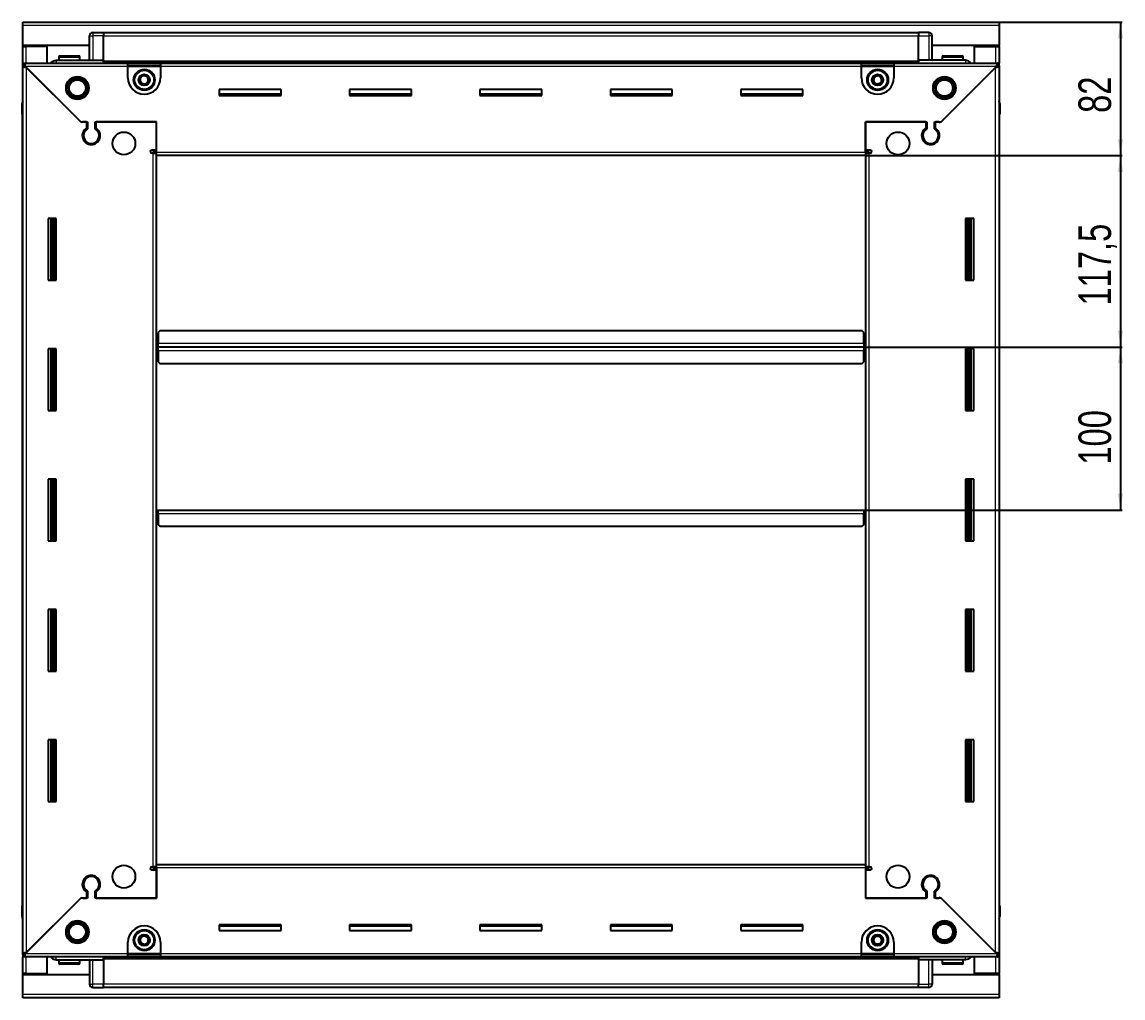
# Model space of a CAD drawing. Header units: millimetres. Extents: x 899 to 3470, y 24 to 1916.
# Drawn here: x 2795 to 3470, y 1194 to 1793 of the extents above; entities that cross this region are included whole.
import ezdxf

# ---------------------------------------------------------------- set-up
doc = ezdxf.new("R2010")
doc.units = ezdxf.units.MM
doc.layers.add('FORMAT', color=7, linetype='Continuous')
doc.styles.add('SLDTEXTSTYLE0', font='TXT', dxfattribs={"width": 0.75})
doc.dimstyles.new('SLDDIMSTYLE0', dxfattribs={"dimtxt": 20, "dimasz": 10, "dimexe": 0, "dimexo": 0.0625, "dimgap": 5, "dimtad": 2, "dimdec": 1, "dimrnd": 1e-09, "dimzin": 12, "dimdsep": 46, "dimtxsty": 'SLDTEXTSTYLE0', "dimsah": 1, "dimcen": 0.09, "dimadec": 0, "dimazin": 3, "dimtfac": 1, "dimtofl": 0, "dimtmove": 0, "dimatfit": 3, "dimfxl": 0, "dimfrac": 2, "dimtolj": 1, "dimtzin": 12, "dimarcsym": 0})

# ---------------------------------------------------------------- blocks, each defined once
blk = doc.blocks.new('_D_5')
at = {"layer": 'FORMAT'}
for p, q in [((3394.24, 1793.43), (3469.73, 1793.43)), ((3468.73, 1793.43), (3468.73, 1711.43)), ((3312.24, 1711.43), (3469.73, 1711.43))]:
    blk.add_line(p, q, dxfattribs=at)
for points in [[(3468.73, 1793.43), (3467.19, 1783.43), (3470.27, 1783.43)], [(3468.73, 1711.43), (3470.27, 1721.43), (3467.19, 1721.43)]]:
    blk.add_solid(points, dxfattribs=at)
at = {"layer": 'FORMAT', "insert": (3442.95, 1737.66), "char_height": 20, "attachment_point": 1, "rotation": 90, "style": 'SLDTEXTSTYLE0'}
blk.add_mtext('82', dxfattribs=at)
blk = doc.blocks.new('_D_6')
at = {"layer": 'FORMAT'}
for p, q in [((3312.24, 1711.43), (3469.73, 1711.43)), ((3468.73, 1711.43), (3468.73, 1593.93)), ((3311.24, 1593.93), (3469.73, 1593.93))]:
    blk.add_line(p, q, dxfattribs=at)
for points in [[(3468.73, 1711.43), (3467.19, 1701.43), (3470.27, 1701.43)], [(3468.73, 1593.93), (3470.27, 1603.93), (3467.19, 1603.93)]]:
    blk.add_solid(points, dxfattribs=at)
at = {"layer": 'FORMAT', "insert": (3442.95, 1619.43), "char_height": 20, "attachment_point": 1, "rotation": 90, "style": 'SLDTEXTSTYLE0'}
blk.add_mtext('117,5', dxfattribs=at)
blk = doc.blocks.new('_D_7')
at = {"layer": 'FORMAT'}
for p, q in [((3311.24, 1593.93), (3469.73, 1593.93)), ((3468.73, 1593.93), (3468.73, 1493.93)), ((3311.24, 1493.93), (3469.73, 1493.93))]:
    blk.add_line(p, q, dxfattribs=at)
for points in [[(3468.73, 1593.93), (3467.19, 1583.93), (3470.27, 1583.93)], [(3468.73, 1493.93), (3470.27, 1503.93), (3467.19, 1503.93)]]:
    blk.add_solid(points, dxfattribs=at)
at = {"layer": 'FORMAT', "insert": (3442.95, 1521.77), "char_height": 20, "attachment_point": 1, "rotation": 90, "style": 'SLDTEXTSTYLE0'}
blk.add_mtext('100', dxfattribs=at)

msp = doc.modelspace()

# ---------------------------------------------------------------- linework, layer by layer
at = {"color": 7, "linetype": 'Continuous', "lineweight": 25}
for p, q in [((2795.23, 1793.43), (3394.23, 1793.43)), ((2795.23, 1791.33), (2795.23, 1793.43)), ((2795.23, 1778.93), (2795.23, 1791.33)), ((3394.23, 1793.43), (3394.23, 1791.33)), ((3394.23, 1791.33), (3394.23, 1778.93)), ((2836.23, 1769.93), (2836.23, 1784.93)), ((2836.91, 1786.43), (2836.91, 1786.43)), ((2838.23, 1786.93), (2844.73, 1786.93)), ((2838.23, 1786.93), (2844.73, 1786.93)), ((2844.73, 1786.93), (2844.73, 1786.93)), ((2844.73, 1786.93), (2844.73, 1786.93)), ((2844.73, 1786.93), (2844.73, 1784.93)), ((3344.73, 1786.78), (2844.73, 1786.78)), ((2844.73, 1769.93), (2844.73, 1784.93)), ((3344.73, 1786.93), (3344.73, 1786.93)), ((3351.23, 1786.93), (3344.73, 1786.93)), ((3351.23, 1786.93), (3344.73, 1786.93)), ((3344.73, 1786.93), (3344.73, 1784.93)), ((3344.73, 1769.93), (3344.73, 1784.93)), ((3353.23, 1784.93), (3353.23, 1784.93)), ((3353.23, 1769.93), (3353.23, 1784.93)), ((2836.23, 1778.93), (2795.23, 1778.93)), ((2795.23, 1778.43), (2795.23, 1778.93)), ((2795.23, 1778.43), (2797.33, 1778.43)), ((2795.23, 1768.18), (2795.23, 1778.43)), ((2796.73, 1778.43), (2796.73, 1778.93)), ((2810.23, 1778.43), (2797.33, 1778.43)), ((2810.23, 1768.18), (2810.23, 1778.43)), ((3394.23, 1778.93), (3353.23, 1778.93)), ((3379.23, 1778.43), (3392.13, 1778.43)), ((3379.23, 1768.18), (3379.23, 1778.43)), ((3392.13, 1778.43), (3394.23, 1778.43)), ((3392.73, 1778.43), (3392.73, 1778.93)), ((3394.23, 1778.43), (3394.23, 1778.93)), ((3394.23, 1778.43), (3394.23, 1768.18)), ((2815.73, 1769.93), (2844.73, 1769.93)), ((2817.23, 1771.83), (2817.23, 1769.93)), ((2818.03, 1772.63), (2829.43, 1772.63)), ((2830.23, 1769.93), (2830.23, 1771.83)), ((2844.73, 1769.93), (2844.73, 1769.43)), ((3344.73, 1769.93), (3344.73, 1769.43)), ((3373.73, 1769.93), (3344.73, 1769.93)), ((3359.23, 1771.83), (3359.23, 1769.93)), ((3360.03, 1772.63), (3371.43, 1772.63)), ((3372.23, 1769.93), (3372.23, 1771.83)), ((2795.23, 1766.68), (2795.23, 1768.18)), ((2795.23, 1768.18), (2796.23, 1768.18)), ((2795.23, 1766.18), (2795.23, 1766.68)), ((2795.23, 1766.68), (2796.23, 1766.68)), ((2795.23, 1221.68), (2795.23, 1766.18)), ((2796.73, 1766.18), (2795.23, 1766.18)), ((2796.23, 1768.18), (2859.73, 1768.18)), ((2796.23, 1766.68), (2796.23, 1768.18)), ((2796.83, 1766.08), (2830.73, 1732.18)), ((2831.43, 1731.48), (2797.33, 1765.58)), ((2844.66, 1768.18), (2844.73, 1769.9)), ((2844.73, 1768.78), (3344.73, 1768.78)), ((2859.73, 1766.08), (2859.73, 1768.18)), ((2859.73, 1768.18), (2879.73, 1768.18)), ((2859.73, 1766.68), (2879.73, 1766.68)), ((2859.73, 1759.18), (2859.73, 1766.08)), ((2879.73, 1768.18), (2879.73, 1766.08)), ((2879.73, 1768.18), (3309.73, 1768.18)), ((2879.73, 1766.08), (2879.73, 1759.18)), ((3309.73, 1766.08), (3309.73, 1768.18)), ((3309.73, 1768.18), (3329.73, 1768.18)), ((3309.73, 1766.68), (3329.73, 1766.68)), ((3309.73, 1759.18), (3309.73, 1766.08)), ((3329.73, 1768.18), (3393.23, 1768.18)), ((3329.73, 1768.18), (3329.73, 1766.08)), ((3329.73, 1766.08), (3329.73, 1759.18)), ((3344.73, 1769.9), (3344.81, 1768.18)), ((3392.13, 1765.58), (3358.03, 1731.48)), ((3358.73, 1732.18), (3392.63, 1766.08)), ((3392.73, 1766.18), (3394.23, 1766.18)), ((3393.23, 1766.68), (3393.23, 1768.18)), ((3393.23, 1768.18), (3394.23, 1768.18)), ((3393.23, 1766.68), (3394.23, 1766.68)), ((3394.23, 1766.68), (3394.23, 1768.18)), ((3394.23, 1766.68), (3394.23, 1766.18)), ((3394.23, 1766.18), (3394.23, 1221.68)), ((2953.73, 1751.93), (2915.73, 1751.93)), ((2915.73, 1751.93), (2915.73, 1748.43)), ((2953.73, 1748.43), (2953.73, 1751.93)), ((3033.73, 1751.93), (2995.73, 1751.93)), ((2995.73, 1751.93), (2995.73, 1748.43)), ((3033.73, 1748.43), (3033.73, 1751.93)), ((3113.73, 1751.93), (3075.73, 1751.93)), ((3075.73, 1751.93), (3075.73, 1748.43)), ((3113.73, 1748.43), (3113.73, 1751.93)), ((3193.73, 1751.93), (3155.73, 1751.93)), ((3155.73, 1751.93), (3155.73, 1748.43)), ((3193.73, 1748.43), (3193.73, 1751.93)), ((3273.73, 1751.93), (3235.73, 1751.93)), ((3235.73, 1751.93), (3235.73, 1748.43)), ((3273.73, 1748.43), (3273.73, 1751.93)), ((2794.73, 1743.43), (2794.73, 1736.93)), ((2794.73, 1736.93), (2794.73, 1743.43)), ((2953.73, 1749.18), (2915.73, 1749.18)), ((2915.73, 1748.43), (2953.73, 1748.43)), ((3033.73, 1749.18), (2995.73, 1749.18)), ((2995.73, 1748.43), (3033.73, 1748.43)), ((3113.73, 1749.18), (3075.73, 1749.18)), ((3075.73, 1748.43), (3113.73, 1748.43)), ((3193.73, 1749.18), (3155.73, 1749.18)), ((3155.73, 1748.43), (3193.73, 1748.43)), ((3273.73, 1749.18), (3235.73, 1749.18)), ((3235.73, 1748.43), (3273.73, 1748.43)), ((3394.23, 1744.76), (3394.23, 1744.76)), ((3394.73, 1743.43), (3394.73, 1736.93)), ((3394.73, 1736.93), (3394.73, 1743.43)), ((2794.73, 1736.93), (2794.73, 1736.93)), ((2795.23, 1736.93), (2794.73, 1736.93)), ((2794.88, 1736.93), (2794.88, 1250.93)), ((3394.23, 1736.93), (3394.73, 1736.93)), ((3394.58, 1250.93), (3394.58, 1736.93)), ((3394.73, 1736.93), (3394.73, 1736.93)), ((3394.73, 1736.93), (3394.73, 1736.93)), ((2830.73, 1732.18), (2834.93, 1732.18)), ((2832.13, 1732.18), (2831.43, 1731.48)), ((2834.23, 1732.18), (2832.13, 1732.18)), ((2834.23, 1732.18), (2834.23, 1728.29)), ((2834.93, 1732.18), (2834.93, 1727.9)), ((2839.53, 1732.18), (2877.23, 1732.18)), ((2839.53, 1727.9), (2839.53, 1732.18)), ((2840.23, 1728.29), (2840.23, 1732.18)), ((2877.23, 1732.18), (2840.23, 1732.18)), ((2877.23, 1713.53), (2877.23, 1732.18)), ((2877.23, 1714.93), (2877.23, 1732.18)), ((3312.23, 1732.18), (3349.93, 1732.18)), ((3312.23, 1713.53), (3312.23, 1732.18)), ((3312.23, 1732.18), (3312.23, 1714.93)), ((3349.23, 1732.18), (3312.23, 1732.18)), ((3349.23, 1732.18), (3349.23, 1728.29)), ((3349.93, 1732.18), (3349.93, 1727.9)), ((3354.53, 1732.18), (3358.73, 1732.18)), ((3354.53, 1727.9), (3354.53, 1732.18)), ((3357.33, 1732.18), (3355.23, 1732.18)), ((3355.23, 1728.29), (3355.23, 1732.18)), ((3358.03, 1731.48), (3357.33, 1732.18)), ((2835.23, 1719.32), (2835.23, 1718.56)), ((3354.23, 1719.32), (3354.23, 1718.56)), ((2874.38, 1714.93), (2877.23, 1714.93)), ((2875.13, 1712.93), (2874.38, 1712.93)), ((2875.13, 1712.93), (2877.23, 1712.93)), ((2877.23, 1713.93), (2875.23, 1713.93)), ((2875.23, 1713.93), (2875.23, 1712.93)), ((2877.23, 1711.43), (2877.23, 1713.53)), ((3312.23, 1711.43), (2877.23, 1711.43)), ((2877.23, 1276.43), (2877.23, 1711.43)), ((3312.23, 1714.93), (3315.08, 1714.93)), ((3314.23, 1713.93), (3312.23, 1713.93)), ((3312.23, 1713.53), (3312.23, 1711.43)), ((3312.23, 1712.93), (3314.33, 1712.93)), ((3312.23, 1711.43), (3312.23, 1276.43)), ((3314.23, 1712.93), (3314.23, 1713.93)), ((3315.08, 1712.93), (3314.33, 1712.93)), ((2815.73, 1672.93), (2810.73, 1672.93)), ((2810.73, 1672.93), (2810.73, 1634.93)), ((2812.88, 1634.93), (2812.88, 1672.93)), ((2814.67, 1634.93), (2814.67, 1672.93)), ((2814.71, 1634.93), (2814.71, 1672.93)), ((2815.73, 1634.93), (2815.73, 1672.93)), ((3373.73, 1672.93), (3373.73, 1634.93)), ((3378.73, 1672.93), (3373.73, 1672.93)), ((3374.75, 1672.93), (3374.75, 1634.93)), ((3374.79, 1672.93), (3374.79, 1634.93)), ((3376.58, 1672.93), (3376.58, 1634.93)), ((3378.73, 1634.93), (3378.73, 1672.93)), ((2810.73, 1634.93), (2815.73, 1634.93)), ((3373.73, 1634.93), (3378.73, 1634.93)), ((2879.23, 1603.93), (2878.23, 1602.93)), ((2878.23, 1602.93), (2878.23, 1596.03)), ((3310.23, 1603.93), (2879.23, 1603.93)), ((3311.23, 1602.93), (3310.23, 1603.93)), ((3311.23, 1596.03), (3311.23, 1602.93)), ((2878.23, 1596.78), (2877.98, 1596.78)), ((2877.98, 1596.78), (2877.98, 1593.93)), ((2878.23, 1593.93), (2878.23, 1596.03)), ((3311.48, 1596.78), (3311.23, 1596.78)), ((3311.23, 1596.03), (3311.23, 1593.93)), ((3311.48, 1593.93), (3311.48, 1596.78)), ((2815.73, 1592.93), (2810.73, 1592.93)), ((2810.73, 1592.93), (2810.73, 1554.93)), ((2812.88, 1554.93), (2812.88, 1592.93)), ((2814.67, 1554.93), (2814.67, 1592.93)), ((2814.71, 1554.93), (2814.71, 1592.93)), ((2815.73, 1554.93), (2815.73, 1592.93)), ((2877.98, 1593.93), (2877.23, 1593.93)), ((2877.98, 1593.93), (2877.98, 1591.08)), ((2877.98, 1591.08), (2878.23, 1591.08)), ((3311.23, 1593.93), (2878.23, 1593.93)), ((2878.23, 1591.83), (2878.23, 1593.93)), ((2878.23, 1591.83), (2878.23, 1584.93)), ((3311.23, 1593.93), (3311.23, 1591.83)), ((3311.23, 1584.93), (3311.23, 1591.83)), ((3311.23, 1591.08), (3311.48, 1591.08)), ((3312.23, 1593.93), (3311.48, 1593.93)), ((3311.48, 1591.08), (3311.48, 1593.93)), ((3373.73, 1592.93), (3373.73, 1554.93)), ((3378.73, 1592.93), (3373.73, 1592.93)), ((3374.75, 1592.93), (3374.75, 1554.93)), ((3374.79, 1592.93), (3374.79, 1554.93)), ((3376.58, 1592.93), (3376.58, 1554.93)), ((3378.73, 1554.93), (3378.73, 1592.93)), ((2878.23, 1584.93), (2879.23, 1583.93)), ((2879.23, 1583.93), (3310.23, 1583.93)), ((3310.23, 1583.93), (3311.23, 1584.93)), ((2810.73, 1554.93), (2815.73, 1554.93)), ((3373.73, 1554.93), (3378.73, 1554.93)), ((2815.73, 1512.93), (2810.73, 1512.93)), ((2810.73, 1512.93), (2810.73, 1474.93)), ((2812.88, 1474.93), (2812.88, 1512.93)), ((2814.67, 1474.93), (2814.67, 1512.93)), ((2814.71, 1474.93), (2814.71, 1512.93)), ((2815.73, 1474.93), (2815.73, 1512.93)), ((3373.73, 1512.93), (3373.73, 1474.93)), ((3378.73, 1512.93), (3373.73, 1512.93)), ((3374.75, 1512.93), (3374.75, 1474.93)), ((3374.79, 1512.93), (3374.79, 1474.93)), ((3376.58, 1512.93), (3376.58, 1474.93)), ((3378.73, 1474.93), (3378.73, 1512.93)), ((2877.23, 1493.93), (2877.98, 1493.93)), ((2877.98, 1493.93), (2877.98, 1491.08)), ((2878.23, 1491.83), (2878.23, 1493.93)), ((2878.23, 1493.93), (3311.23, 1493.93)), ((3311.23, 1493.93), (3311.23, 1491.83)), ((3311.48, 1491.08), (3311.48, 1493.93)), ((3311.48, 1493.93), (3312.23, 1493.93)), ((2877.98, 1491.08), (2878.23, 1491.08)), ((2878.23, 1491.83), (2878.23, 1484.93)), ((3311.23, 1484.93), (3311.23, 1491.83)), ((3311.23, 1491.08), (3311.48, 1491.08)), ((2878.23, 1484.93), (2879.23, 1483.93)), ((2879.23, 1483.93), (3310.23, 1483.93)), ((3310.23, 1483.93), (3311.23, 1484.93)), ((2810.73, 1474.93), (2815.73, 1474.93)), ((3373.73, 1474.93), (3378.73, 1474.93)), ((2815.73, 1432.93), (2810.73, 1432.93)), ((2810.73, 1432.93), (2810.73, 1394.93)), ((2812.88, 1394.93), (2812.88, 1432.93)), ((2814.67, 1394.93), (2814.67, 1432.93)), ((2814.71, 1394.93), (2814.71, 1432.93)), ((2815.73, 1394.93), (2815.73, 1432.93)), ((3373.73, 1432.93), (3373.73, 1394.93)), ((3378.73, 1432.93), (3373.73, 1432.93)), ((3374.75, 1432.93), (3374.75, 1394.93)), ((3374.79, 1432.93), (3374.79, 1394.93)), ((3376.58, 1432.93), (3376.58, 1394.93)), ((3378.73, 1394.93), (3378.73, 1432.93)), ((2810.73, 1394.93), (2815.73, 1394.93)), ((3373.73, 1394.93), (3378.73, 1394.93)), ((2815.73, 1352.93), (2810.73, 1352.93)), ((2810.73, 1352.93), (2810.73, 1314.93)), ((2812.88, 1314.93), (2812.88, 1352.93)), ((2814.67, 1314.93), (2814.67, 1352.93)), ((2814.71, 1314.93), (2814.71, 1352.93)), ((2815.73, 1314.93), (2815.73, 1352.93)), ((3373.73, 1352.93), (3373.73, 1314.93)), ((3378.73, 1352.93), (3373.73, 1352.93)), ((3374.75, 1352.93), (3374.75, 1314.93)), ((3374.79, 1352.93), (3374.79, 1314.93)), ((3376.58, 1352.93), (3376.58, 1314.93)), ((3378.73, 1314.93), (3378.73, 1352.93)), ((2810.73, 1314.93), (2815.73, 1314.93)), ((3373.73, 1314.93), (3378.73, 1314.93)), ((2874.38, 1274.93), (2875.13, 1274.93)), ((2877.23, 1272.93), (2874.38, 1272.93)), ((2877.23, 1274.93), (2875.13, 1274.93)), ((2875.23, 1274.93), (2875.23, 1273.93)), ((2875.23, 1273.93), (2877.23, 1273.93)), ((2877.23, 1274.33), (2877.23, 1276.43)), ((2877.23, 1276.43), (3312.23, 1276.43)), ((2877.23, 1274.33), (2877.23, 1255.68)), ((2877.23, 1255.68), (2877.23, 1272.93)), ((3312.23, 1276.43), (3312.23, 1274.33)), ((3314.33, 1274.93), (3312.23, 1274.93)), ((3312.23, 1274.33), (3312.23, 1255.68)), ((3312.23, 1273.93), (3314.23, 1273.93)), ((3312.23, 1272.93), (3312.23, 1255.68)), ((3315.08, 1272.93), (3312.23, 1272.93)), ((3314.23, 1273.93), (3314.23, 1274.93)), ((3314.33, 1274.93), (3315.08, 1274.93)), ((2835.23, 1269.31), (2835.23, 1268.55)), ((3354.23, 1269.31), (3354.23, 1268.55)), ((2834.23, 1259.57), (2834.23, 1255.68)), ((2834.93, 1259.97), (2834.93, 1255.68)), ((2839.53, 1255.68), (2839.53, 1259.97)), ((2840.23, 1255.68), (2840.23, 1259.57)), ((3349.23, 1259.57), (3349.23, 1255.68)), ((3349.93, 1259.97), (3349.93, 1255.68)), ((3354.53, 1255.68), (3354.53, 1259.97)), ((3355.23, 1255.68), (3355.23, 1259.57)), ((2794.73, 1244.43), (2794.73, 1250.93)), ((2794.73, 1250.93), (2794.73, 1250.93)), ((2794.73, 1250.93), (2794.73, 1250.93)), ((2794.73, 1250.93), (2794.73, 1244.43)), ((2795.23, 1250.93), (2794.73, 1250.93)), ((2830.73, 1255.68), (2796.83, 1221.78)), ((2797.33, 1222.28), (2831.43, 1256.38)), ((2834.93, 1255.68), (2830.73, 1255.68)), ((2831.43, 1256.38), (2832.13, 1255.68)), ((2832.13, 1255.68), (2834.23, 1255.68)), ((2877.23, 1255.68), (2839.53, 1255.68)), ((2840.23, 1255.68), (2877.23, 1255.68)), ((3349.93, 1255.68), (3312.23, 1255.68)), ((3312.23, 1255.68), (3349.23, 1255.68)), ((3358.73, 1255.68), (3354.53, 1255.68)), ((3355.23, 1255.68), (3357.33, 1255.68)), ((3357.33, 1255.68), (3358.03, 1256.38)), ((3358.03, 1256.38), (3392.13, 1222.28)), ((3392.63, 1221.78), (3358.73, 1255.68)), ((3394.23, 1250.93), (3394.73, 1250.93)), ((3394.73, 1250.93), (3394.73, 1250.93)), ((3394.73, 1244.43), (3394.73, 1250.93)), ((3394.73, 1250.93), (3394.73, 1244.43)), ((2795.23, 1243.11), (2795.23, 1243.11)), ((2953.73, 1239.43), (2915.73, 1239.43)), ((2915.73, 1239.43), (2915.73, 1235.93)), ((2915.73, 1238.68), (2953.73, 1238.68)), ((2953.73, 1235.93), (2953.73, 1239.43)), ((3033.73, 1239.43), (2995.73, 1239.43)), ((2995.73, 1239.43), (2995.73, 1235.93)), ((2995.73, 1238.68), (3033.73, 1238.68)), ((3033.73, 1235.93), (3033.73, 1239.43)), ((3113.73, 1239.43), (3075.73, 1239.43)), ((3075.73, 1239.43), (3075.73, 1235.93)), ((3075.73, 1238.68), (3113.73, 1238.68)), ((3113.73, 1235.93), (3113.73, 1239.43)), ((3193.73, 1239.43), (3155.73, 1239.43)), ((3155.73, 1239.43), (3155.73, 1235.93)), ((3155.73, 1238.68), (3193.73, 1238.68)), ((3193.73, 1235.93), (3193.73, 1239.43)), ((3273.73, 1239.43), (3235.73, 1239.43)), ((3235.73, 1239.43), (3235.73, 1235.93)), ((3235.73, 1238.68), (3273.73, 1238.68)), ((3273.73, 1235.93), (3273.73, 1239.43)), ((2915.73, 1235.93), (2953.73, 1235.93)), ((2995.73, 1235.93), (3033.73, 1235.93)), ((3075.73, 1235.93), (3113.73, 1235.93)), ((3155.73, 1235.93), (3193.73, 1235.93)), ((3235.73, 1235.93), (3273.73, 1235.93)), ((2859.73, 1221.78), (2859.73, 1228.68)), ((2879.73, 1228.68), (2879.73, 1221.78)), ((3309.73, 1221.78), (3309.73, 1228.68)), ((3329.73, 1228.68), (3329.73, 1221.78)), ((2795.23, 1221.18), (2795.23, 1221.68)), ((2796.73, 1221.68), (2795.23, 1221.68)), ((2795.23, 1221.18), (2795.23, 1219.68)), ((2796.23, 1221.18), (2795.23, 1221.18)), ((2795.23, 1209.43), (2795.23, 1219.68)), ((2796.23, 1219.68), (2795.23, 1219.68)), ((2796.23, 1221.18), (2796.23, 1219.68)), ((2859.73, 1219.68), (2796.23, 1219.68)), ((2810.23, 1209.43), (2810.23, 1219.68)), ((2815.73, 1217.93), (2844.73, 1217.93)), ((2817.23, 1217.93), (2817.23, 1216.03)), ((2830.23, 1216.03), (2830.23, 1217.93)), ((2836.23, 1217.93), (2836.23, 1202.93)), ((2844.73, 1217.97), (2844.66, 1219.68)), ((3344.73, 1219.08), (2844.73, 1219.08)), ((2844.73, 1217.93), (2844.73, 1218.43)), ((2844.73, 1217.93), (2844.73, 1202.93)), ((2859.73, 1219.68), (2859.73, 1221.78)), ((2879.73, 1221.18), (2859.73, 1221.18)), ((2879.73, 1219.68), (2859.73, 1219.68)), ((2879.73, 1221.78), (2879.73, 1219.68)), ((3309.73, 1219.68), (2879.73, 1219.68)), ((3309.73, 1219.68), (3309.73, 1221.78)), ((3329.73, 1221.18), (3309.73, 1221.18)), ((3329.73, 1219.68), (3309.73, 1219.68)), ((3329.73, 1221.78), (3329.73, 1219.68)), ((3393.23, 1219.68), (3329.73, 1219.68)), ((3344.81, 1219.68), (3344.73, 1217.97)), ((3344.73, 1217.93), (3344.73, 1218.43)), ((3373.73, 1217.93), (3344.73, 1217.93)), ((3344.73, 1217.93), (3344.73, 1202.93)), ((3353.23, 1217.93), (3353.23, 1202.93)), ((3359.23, 1217.93), (3359.23, 1216.03)), ((3372.23, 1216.03), (3372.23, 1217.93)), ((3379.23, 1209.43), (3379.23, 1219.68)), ((3392.73, 1221.68), (3394.23, 1221.68)), ((3393.23, 1221.18), (3393.23, 1219.68)), ((3394.23, 1221.18), (3393.23, 1221.18)), ((3394.23, 1219.68), (3393.23, 1219.68)), ((3394.23, 1221.68), (3394.23, 1221.18)), ((3394.23, 1221.18), (3394.23, 1219.68)), ((3394.23, 1219.68), (3394.23, 1209.43)), ((2797.33, 1209.43), (2795.23, 1209.43)), ((2795.23, 1208.93), (2795.23, 1209.43)), ((2796.73, 1208.93), (2796.73, 1209.43)), ((2797.33, 1209.43), (2810.23, 1209.43)), ((2821.81, 1215.23), (2818.03, 1215.23)), ((2829.43, 1215.23), (2821.81, 1215.23)), ((3367.02, 1215.23), (3360.03, 1215.23)), ((3371.43, 1215.23), (3367.02, 1215.23)), ((3392.13, 1209.43), (3379.23, 1209.43)), ((3394.23, 1209.43), (3392.13, 1209.43)), ((3392.73, 1208.93), (3392.73, 1209.43)), ((3394.23, 1208.93), (3394.23, 1209.43)), ((2795.23, 1208.93), (2836.23, 1208.93)), ((2795.23, 1196.53), (2795.23, 1208.93)), ((2836.23, 1202.93), (2836.23, 1202.93)), ((2844.73, 1200.93), (2844.73, 1202.93)), ((3344.73, 1200.93), (3344.73, 1202.93)), ((3353.23, 1208.93), (3394.23, 1208.93)), ((3394.23, 1208.93), (3394.23, 1196.53)), ((2795.23, 1194.43), (2795.23, 1196.53)), ((2838.23, 1200.93), (2844.73, 1200.93)), ((2838.23, 1200.93), (2844.73, 1200.93)), ((2844.73, 1201.08), (3344.73, 1201.08)), ((2844.73, 1200.93), (2844.73, 1200.93)), ((3344.73, 1200.93), (3344.73, 1200.93)), ((3351.23, 1200.93), (3344.73, 1200.93)), ((3344.73, 1200.93), (3344.73, 1200.93)), ((3351.23, 1200.93), (3344.73, 1200.93)), ((3352.55, 1201.43), (3352.56, 1201.43)), ((3394.23, 1196.53), (3394.23, 1194.43)), ((3394.23, 1194.43), (2795.23, 1194.43))]:
    msp.add_line(p, q, dxfattribs=at)
at = {"color": 8, "linetype": 'Continuous', "lineweight": 18}
for p, q in [((3394.23, 1791.33), (2795.23, 1791.33)), ((2836.23, 1784.93), (2838.23, 1784.93)), ((2838.23, 1786.93), (2838.23, 1784.93)), ((2838.23, 1784.93), (2838.23, 1769.93)), ((2844.73, 1784.93), (2838.23, 1784.93)), ((3344.73, 1784.78), (2844.73, 1784.78)), ((3344.73, 1784.93), (3351.23, 1784.93)), ((3351.23, 1786.93), (3351.23, 1784.93)), ((3351.23, 1784.93), (3351.23, 1769.93)), ((3353.23, 1784.93), (3351.23, 1784.93)), ((2797.33, 1778.43), (2797.33, 1778.93)), ((2797.33, 1768.18), (2797.33, 1778.43)), ((3392.13, 1778.93), (3392.13, 1778.43)), ((3392.13, 1778.43), (3392.13, 1768.18)), ((2817.23, 1771.83), (2830.23, 1771.83)), ((3359.23, 1771.83), (3372.23, 1771.83)), ((2859.73, 1766.08), (2796.83, 1766.08)), ((2797.33, 1765.58), (2797.33, 1222.28)), ((3344.73, 1769.43), (2844.73, 1769.43)), ((3344.73, 1768.2), (2844.73, 1768.2)), ((2859.73, 1766.08), (2879.73, 1766.08)), ((3309.73, 1766.08), (2879.73, 1766.08)), ((3309.73, 1766.08), (3329.73, 1766.08)), ((3392.63, 1766.08), (3329.73, 1766.08)), ((3392.13, 1222.28), (3392.13, 1765.58)), ((2795.23, 1743.43), (2794.73, 1743.43)), ((3394.23, 1743.43), (3394.73, 1743.43)), ((2875.13, 1274.93), (2875.13, 1712.93)), ((2877.23, 1713.53), (3312.23, 1713.53)), ((3314.33, 1712.93), (3314.33, 1274.93)), ((2812.23, 1672.93), (2812.23, 1634.93)), ((2813.47, 1672.93), (2813.47, 1634.93)), ((3376, 1634.93), (3376, 1672.93)), ((3377.23, 1634.93), (3377.23, 1672.93)), ((3311.23, 1596.03), (2878.23, 1596.03)), ((2812.23, 1592.93), (2812.23, 1554.93)), ((2813.47, 1592.93), (2813.47, 1554.93)), ((2878.23, 1591.83), (3311.23, 1591.83)), ((3376, 1554.93), (3376, 1592.93)), ((3377.23, 1554.93), (3377.23, 1592.93)), ((2812.23, 1512.93), (2812.23, 1474.93)), ((2813.47, 1512.93), (2813.47, 1474.93)), ((3376, 1474.93), (3376, 1512.93)), ((3377.23, 1474.93), (3377.23, 1512.93)), ((2878.23, 1491.83), (3311.23, 1491.83)), ((2812.23, 1432.93), (2812.23, 1394.93)), ((2813.47, 1432.93), (2813.47, 1394.93)), ((3376, 1394.93), (3376, 1432.93)), ((3377.23, 1394.93), (3377.23, 1432.93)), ((2812.23, 1352.93), (2812.23, 1314.93)), ((2813.47, 1352.93), (2813.47, 1314.93)), ((3376, 1314.93), (3376, 1352.93)), ((3377.23, 1314.93), (3377.23, 1352.93)), ((3312.23, 1274.33), (2877.23, 1274.33)), ((2795.23, 1244.43), (2794.73, 1244.43)), ((3394.23, 1244.43), (3394.73, 1244.43)), ((2796.83, 1221.78), (2859.73, 1221.78)), ((2797.33, 1209.43), (2797.33, 1219.68)), ((2821.54, 1216.03), (2817.23, 1216.03)), ((2830.23, 1216.03), (2821.54, 1216.03)), ((2838.23, 1202.93), (2838.23, 1217.93)), ((2844.73, 1219.67), (3344.73, 1219.67)), ((2844.73, 1218.43), (3344.73, 1218.43)), ((2879.73, 1221.78), (2859.73, 1221.78)), ((2879.73, 1221.78), (3309.73, 1221.78)), ((3329.73, 1221.78), (3309.73, 1221.78)), ((3329.73, 1221.78), (3392.63, 1221.78)), ((3351.23, 1202.93), (3351.23, 1217.93)), ((3367.21, 1216.03), (3359.23, 1216.03)), ((3372.23, 1216.03), (3367.21, 1216.03)), ((3392.13, 1219.68), (3392.13, 1209.43)), ((2797.33, 1208.93), (2797.33, 1209.43)), ((3392.13, 1209.43), (3392.13, 1208.93)), ((2836.23, 1202.93), (2838.23, 1202.93)), ((2844.73, 1202.93), (2838.23, 1202.93)), ((2838.23, 1200.93), (2838.23, 1202.93)), ((2844.73, 1203.08), (3344.73, 1203.08)), ((3344.73, 1202.93), (3351.23, 1202.93)), ((3353.23, 1202.93), (3351.23, 1202.93)), ((3351.23, 1200.93), (3351.23, 1202.93)), ((3394.23, 1196.53), (2795.23, 1196.53))]:
    msp.add_line(p, q, dxfattribs=at)
at = {"color": 7, "linetype": 'Continuous', "lineweight": 25}
for centre, radius in [((2869.73, 1757.93), 6.5), ((3319.73, 1757.93), 6.5), ((2828.73, 1752.93), 7), ((2828.73, 1752.93), 6.02), ((2828.73, 1752.93), 5.1), ((2869.73, 1757.93), 3.46), ((3319.73, 1757.93), 3.46), ((3360.73, 1752.93), 7), ((3360.73, 1752.93), 6.03), ((3360.73, 1752.93), 5.1), ((2857.23, 1718.93), 7), ((3332.23, 1718.93), 7), ((2857.23, 1268.93), 7), ((3332.23, 1268.93), 7), ((2828.73, 1234.93), 7), ((2828.73, 1234.93), 6.03), ((2828.73, 1234.93), 5.1), ((2869.73, 1229.93), 6.5), ((3319.73, 1229.93), 6.5), ((3360.73, 1234.93), 7), ((3360.73, 1234.93), 6.03), ((3360.73, 1234.93), 5.1), ((2869.73, 1229.93), 3.46), ((3319.73, 1229.93), 3.46)]:
    msp.add_circle(centre, radius, dxfattribs=at)
at = {"color": 8, "linetype": 'Continuous', "lineweight": 18}
for centre in [(2869.73, 1757.93), (3319.73, 1757.93), (2869.73, 1229.93), (3319.73, 1229.93)]:
    msp.add_circle(centre, 5.7, dxfattribs=at)
at = {"color": 7, "linetype": 'Continuous', "lineweight": 25}
for centre, radius, start, end in [((2838.23, 1784.93), 2, 90, 180), ((2838.23, 1784.93), 2, 131.40962, 180), ((3351.23, 1784.93), 2, 0, 90), ((3351.23, 1784.93), 2, 0, 90), ((2818.03, 1771.83), 0.8, 90, 180), ((2829.43, 1771.83), 0.8, 0, 90), ((2836.03, 1770.13), 0.2, 270, 0), ((3353.43, 1770.13), 0.2, 180, 270), ((3360.03, 1771.83), 0.8, 90, 180), ((3371.43, 1771.83), 0.8, 0, 90), ((2869.73, 1759.18), 10, 180, 270), ((2869.73, 1757.93), 2.5, 134.01559, 194.01559), ((2869.73, 1757.93), 2.5, 194.01559, 254.01559), ((2869.73, 1757.93), 2.5, 74.01559, 134.01559), ((2869.73, 1759.18), 10, 270, 0), ((2869.73, 1757.93), 2.5, 14.01559, 74.01559), ((2869.73, 1757.93), 2.5, 314.01559, 14.01559), ((3319.73, 1759.18), 10, 180, 270), ((3319.73, 1757.93), 2.5, 160.11158, 220.11158), ((3319.73, 1757.93), 2.5, 100.11158, 160.11158), ((3319.73, 1757.93), 2.5, 40.11158, 100.11158), ((3319.73, 1759.18), 10, 270, 0), ((3319.73, 1757.93), 2.5, 280.11158, 340.11158), ((3319.73, 1757.93), 2.5, 340.11158, 40.11158), ((2869.73, 1757.93), 2.5, 254.01559, 314.01559), ((3319.73, 1757.93), 2.5, 220.11158, 280.11158), ((2796.73, 1743.43), 2, 138.59038, 180), ((3392.73, 1743.43), 2, 33.94202, 41.40962), ((3392.73, 1743.43), 2, 0, 41.39416), ((3392.73, 1743.43), 2, 360, 18.58003), ((2837.23, 1723.68), 5.5, 123.05573, 56.94427), ((2837.23, 1723.68), 4.8, 118.63099, 61.36901), ((3352.23, 1723.68), 5.5, 123.05573, 56.94427), ((3352.23, 1723.68), 4.8, 118.63099, 61.36901), ((2874.38, 1713.93), 1, 90, 270), ((3315.08, 1713.93), 1, 270, 90), ((2874.38, 1273.93), 1, 90, 270), ((3315.08, 1273.93), 1, 270, 90), ((2837.23, 1264.18), 5.5, 303.05573, 236.94427), ((2837.23, 1264.18), 4.8, 298.63099, 241.36901), ((3352.23, 1264.18), 5.5, 303.05573, 236.94427), ((3352.23, 1264.18), 4.8, 298.63099, 241.36901), ((2796.73, 1244.43), 2, 180, 221.39416), ((3392.73, 1244.43), 2, 318.57492, 360), ((3392.73, 1244.43), 2, 318.59038, 0), ((2869.73, 1228.68), 10, 90, 180), ((2869.73, 1228.68), 10, 0, 90), ((3319.73, 1228.68), 10, 90, 180), ((3319.73, 1228.68), 10, 0, 90), ((2869.73, 1229.93), 2.5, 127.47401, 187.47401), ((2869.73, 1229.93), 2.5, 187.47401, 247.47401), ((2869.73, 1229.93), 2.5, 67.47401, 127.47401), ((2869.73, 1229.93), 2.5, 7.47401, 67.47401), ((2869.73, 1229.93), 2.5, 307.47401, 7.47401), ((3319.73, 1229.93), 2.5, 147.04236, 207.04236), ((3319.73, 1229.93), 2.5, 87.04236, 147.04236), ((3319.73, 1229.93), 2.5, 27.04236, 87.04236), ((3319.73, 1229.93), 2.5, 327.04236, 27.04236), ((2869.73, 1229.93), 2.5, 247.47401, 307.47401), ((3319.73, 1229.93), 2.5, 207.04236, 267.04236), ((3319.73, 1229.93), 2.5, 267.04236, 327.04236), ((2818.03, 1216.03), 0.8, 180, 270), ((2829.43, 1216.03), 0.8, 270, 360), ((2836.03, 1217.73), 0.2, 0, 90), ((3353.43, 1217.73), 0.2, 90, 180), ((3360.03, 1216.03), 0.8, 180, 270), ((3371.43, 1216.03), 0.8, 270, 0), ((2838.23, 1202.93), 2, 180, 270), ((3351.23, 1202.93), 2, 270, 0), ((3351.23, 1202.93), 2, 311.40962, 360), ((3351.23, 1202.93), 2, 270, 311.40962)]:
    msp.add_arc(centre, radius, start, end, dxfattribs=at)
for points, knots in [([(2812.52, 1768.18), (2812.64, 1768.38), (2813.02, 1769.03), (2814.18, 1769.74), (2815.21, 1769.87), (2815.73, 1769.93)], [0, 0, 0, 0, 0.18225, 0.591125, 1, 1, 1, 1]), ([(2844.73, 1769.93), (2844.73, 1769.9), (2844.73, 1769.82), (2844.73, 1769.2), (2844.73, 1768.64), (2844.73, 1768.27), (2844.73, 1768.26)], [0, 0, 0, 0, 0.3302662, 0.6605324, 0.9907986, 1, 1, 1, 1]), ([(3344.73, 1769.93), (3344.73, 1769.9), (3344.73, 1769.82), (3344.73, 1769.2), (3344.73, 1768.62), (3344.73, 1768.23), (3344.73, 1768.2)], [0, 0, 0, 0, 0.3242788, 0.6485576, 0.9728365, 1, 1, 1, 1]), ([(3376.95, 1768.18), (3376.83, 1768.38), (3376.44, 1769.03), (3375.29, 1769.74), (3374.25, 1769.87), (3373.73, 1769.93)], [0, 0, 0, 0, 0.18225, 0.591125, 1, 1, 1, 1]), ([(2795.23, 1766.18), (2795.26, 1766.14), (2795.31, 1766.05), (2795.7, 1765.91), (2796.26, 1765.78), (2796.84, 1765.67), (2797.21, 1765.61), (2797.33, 1765.58)], [0, 0, 0, 0, 0.230255, 0.448522, 0.666786, 0.88505, 1, 1, 1, 1]), ([(2796.83, 1766.08), (2796.79, 1766.34), (2796.7, 1766.83), (2796.56, 1767.47), (2796.43, 1767.94), (2796.32, 1768.16), (2796.26, 1768.18), (2796.23, 1768.18)], [0, 0, 0, 0, 0.230255, 0.448522, 0.666786, 0.88505, 1, 1, 1, 1]), ([(3392.13, 1765.58), (3392.39, 1765.63), (3392.88, 1765.72), (3393.52, 1765.85), (3393.99, 1765.98), (3394.21, 1766.09), (3394.23, 1766.16), (3394.23, 1766.18)], [0, 0, 0, 0, 0.230255, 0.448522, 0.666786, 0.88505, 1, 1, 1, 1]), ([(3393.23, 1768.18), (3393.19, 1768.16), (3393.1, 1768.11), (3392.96, 1767.71), (3392.83, 1767.15), (3392.72, 1766.57), (3392.66, 1766.21), (3392.63, 1766.08)], [0, 0, 0, 0, 0.2302553, 0.4485219, 0.6667858, 0.8850496, 1, 1, 1, 1]), ([(2866.96, 1758.73), (2867.33, 1759.09), (2868.02, 1759.76), (2868.71, 1760.42), (2869.03, 1760.73)], [0, 0, 0, 0, 0.534686, 1, 1, 1, 1]), ([(2867.66, 1755.93), (2867.57, 1756.26), (2867.37, 1757.06), (2867.13, 1758.03), (2866.99, 1758.61), (2866.96, 1758.73)], [0, 0, 0, 0, 0.362901, 0.866875, 1, 1, 1, 1]), ([(2869.03, 1760.73), (2869.53, 1760.59), (2870.46, 1760.33), (2871.38, 1760.06), (2871.81, 1759.94)], [0, 0, 0, 0, 0.534686, 1, 1, 1, 1]), ([(2872.51, 1757.14), (2872.14, 1756.78), (2871.44, 1756.11), (2870.75, 1755.44), (2870.43, 1755.13)], [0, 0, 0, 0, 0.534686, 1, 1, 1, 1]), ([(2871.81, 1759.94), (2871.84, 1759.82), (2871.98, 1759.24), (2872.22, 1758.27), (2872.42, 1757.47), (2872.51, 1757.14)], [0, 0, 0, 0, 0.133125, 0.637099, 1, 1, 1, 1]), ([(3316.89, 1757.43), (3316.93, 1757.54), (3317.14, 1758.11), (3317.48, 1759.04), (3317.76, 1759.82), (3317.87, 1760.14)], [0, 0, 0, 0, 0.133125, 0.637099, 1, 1, 1, 1]), ([(3318.75, 1755.22), (3318.42, 1755.61), (3317.8, 1756.35), (3317.18, 1757.09), (3316.89, 1757.43)], [0, 0, 0, 0, 0.5346859, 1, 1, 1, 1]), ([(3317.87, 1760.14), (3318.38, 1760.23), (3319.33, 1760.4), (3320.27, 1760.57), (3320.71, 1760.65)], [0, 0, 0, 0, 0.534686, 1, 1, 1, 1]), ([(3320.71, 1760.65), (3321.05, 1760.25), (3321.67, 1759.52), (3322.29, 1758.78), (3322.57, 1758.44)], [0, 0, 0, 0, 0.534686, 1, 1, 1, 1]), ([(3322.57, 1758.44), (3322.46, 1758.12), (3322.18, 1757.34), (3321.84, 1756.41), (3321.63, 1755.84), (3321.59, 1755.73)], [0, 0, 0, 0, 0.3629006, 0.8668753, 1, 1, 1, 1]), ([(2870.43, 1755.13), (2869.94, 1755.28), (2869.01, 1755.54), (2868.09, 1755.81), (2867.66, 1755.93)], [0, 0, 0, 0, 0.534686, 1, 1, 1, 1]), ([(3321.59, 1755.73), (3321.08, 1755.64), (3320.13, 1755.47), (3319.19, 1755.3), (3318.75, 1755.22)], [0, 0, 0, 0, 0.534686, 1, 1, 1, 1]), ([(2867.07, 1231.04), (2867.16, 1231.12), (2867.64, 1231.48), (2868.43, 1232.09), (2869.08, 1232.59), (2869.36, 1232.8)], [0, 0, 0, 0, 0.133125, 0.637099, 1, 1, 1, 1]), ([(2867.44, 1228.18), (2867.37, 1228.69), (2867.25, 1229.65), (2867.12, 1230.6), (2867.07, 1231.04)], [0, 0, 0, 0, 0.5346859, 1, 1, 1, 1]), ([(2869.36, 1232.8), (2869.83, 1232.6), (2870.72, 1232.23), (2871.61, 1231.86), (2872.02, 1231.69)], [0, 0, 0, 0, 0.534686, 1, 1, 1, 1]), ([(2872.02, 1231.69), (2872.09, 1231.18), (2872.22, 1230.22), (2872.34, 1229.27), (2872.4, 1228.83)], [0, 0, 0, 0, 0.534686, 1, 1, 1, 1]), ([(3316.85, 1230.08), (3317.13, 1230.52), (3317.65, 1231.33), (3318.18, 1232.13), (3318.42, 1232.51)], [0, 0, 0, 0, 0.534686, 1, 1, 1, 1]), ([(3318.16, 1227.51), (3317.93, 1227.97), (3317.49, 1228.83), (3317.05, 1229.69), (3316.85, 1230.08)], [0, 0, 0, 0, 0.534686, 1, 1, 1, 1]), ([(3318.42, 1232.51), (3318.54, 1232.5), (3319.14, 1232.47), (3320.14, 1232.42), (3320.96, 1232.37), (3321.3, 1232.36)], [0, 0, 0, 0, 0.133125, 0.637099, 1, 1, 1, 1]), ([(3322.62, 1229.79), (3322.33, 1229.35), (3321.81, 1228.54), (3321.29, 1227.74), (3321.04, 1227.36)], [0, 0, 0, 0, 0.534686, 1, 1, 1, 1]), ([(3321.3, 1232.36), (3321.54, 1231.9), (3321.98, 1231.04), (3322.41, 1230.18), (3322.62, 1229.79)], [0, 0, 0, 0, 0.534686, 1, 1, 1, 1]), ([(2870.11, 1227.07), (2869.63, 1227.27), (2868.74, 1227.64), (2867.85, 1228.01), (2867.44, 1228.18)], [0, 0, 0, 0, 0.534686, 1, 1, 1, 1]), ([(2872.4, 1228.83), (2872.13, 1228.62), (2871.47, 1228.12), (2870.68, 1227.51), (2870.21, 1227.15), (2870.11, 1227.07)], [0, 0, 0, 0, 0.362901, 0.866875, 1, 1, 1, 1]), ([(3321.04, 1227.36), (3320.7, 1227.38), (3319.88, 1227.42), (3318.88, 1227.47), (3318.29, 1227.51), (3318.16, 1227.51)], [0, 0, 0, 0, 0.3629006, 0.8668753, 1, 1, 1, 1]), ([(2797.33, 1222.28), (2797.08, 1222.24), (2796.59, 1222.15), (2795.94, 1222.01), (2795.48, 1221.88), (2795.26, 1221.77), (2795.24, 1221.71), (2795.23, 1221.68)], [0, 0, 0, 0, 0.230255, 0.448522, 0.666786, 0.88505, 1, 1, 1, 1]), ([(2796.23, 1219.68), (2796.28, 1219.71), (2796.37, 1219.76), (2796.5, 1220.16), (2796.63, 1220.71), (2796.74, 1221.29), (2796.81, 1221.66), (2796.83, 1221.78)], [0, 0, 0, 0, 0.230255, 0.448522, 0.666786, 0.88505, 1, 1, 1, 1]), ([(2812.52, 1219.68), (2812.64, 1219.48), (2813.02, 1218.83), (2814.18, 1218.13), (2815.21, 1218), (2815.73, 1217.93)], [0, 0, 0, 0, 0.18225, 0.591125, 1, 1, 1, 1]), ([(2844.73, 1217.93), (2844.73, 1217.97), (2844.73, 1218.05), (2844.73, 1218.66), (2844.73, 1219.24), (2844.73, 1219.64), (2844.73, 1219.67)], [0, 0, 0, 0, 0.324279, 0.648558, 0.972836, 1, 1, 1, 1]), ([(3344.73, 1217.93), (3344.73, 1217.97), (3344.73, 1218.05), (3344.73, 1218.66), (3344.73, 1219.24), (3344.73, 1219.64), (3344.73, 1219.67)], [0, 0, 0, 0, 0.324279, 0.648558, 0.972836, 1, 1, 1, 1]), ([(3376.95, 1219.68), (3376.83, 1219.48), (3376.44, 1218.83), (3375.29, 1218.13), (3374.25, 1218), (3373.73, 1217.93)], [0, 0, 0, 0, 0.18225, 0.591125, 1, 1, 1, 1]), ([(3394.23, 1221.68), (3394.21, 1221.73), (3394.15, 1221.82), (3393.76, 1221.95), (3393.2, 1222.08), (3392.62, 1222.19), (3392.26, 1222.26), (3392.13, 1222.28)], [0, 0, 0, 0, 0.230255, 0.448522, 0.666786, 0.88505, 1, 1, 1, 1]), ([(3392.63, 1221.78), (3392.68, 1221.53), (3392.77, 1221.04), (3392.9, 1220.4), (3393.03, 1219.93), (3393.14, 1219.71), (3393.21, 1219.69), (3393.23, 1219.68)], [0, 0, 0, 0, 0.230255, 0.448522, 0.666786, 0.88505, 1, 1, 1, 1])]:
    msp.add_open_spline(points, degree=3, knots=knots, dxfattribs=at)
at = {"color": 8, "linetype": 'Continuous', "lineweight": 18}
for points, knots in [([(2815.73, 1769.93), (2815.73, 1769.89), (2815.73, 1769.81), (2815.73, 1769.38), (2815.73, 1768.92), (2815.73, 1768.51), (2815.73, 1768.24), (2815.73, 1768.18)], [0, 0, 0, 0, 0.359753, 0.553414, 0.751185, 0.948956, 1, 1, 1, 1]), ([(3373.73, 1769.93), (3373.73, 1769.89), (3373.73, 1769.81), (3373.73, 1769.38), (3373.73, 1768.92), (3373.73, 1768.51), (3373.73, 1768.24), (3373.73, 1768.18)], [0, 0, 0, 0, 0.3597529, 0.5534142, 0.7511852, 0.9489563, 1, 1, 1, 1]), ([(2815.73, 1217.93), (2815.73, 1217.98), (2815.73, 1218.05), (2815.73, 1218.49), (2815.73, 1218.94), (2815.73, 1219.36), (2815.73, 1219.63), (2815.73, 1219.68)], [0, 0, 0, 0, 0.359753, 0.553414, 0.751185, 0.948956, 1, 1, 1, 1]), ([(3373.73, 1217.93), (3373.73, 1217.98), (3373.73, 1218.05), (3373.73, 1218.49), (3373.73, 1218.94), (3373.73, 1219.36), (3373.73, 1219.63), (3373.73, 1219.68)], [0, 0, 0, 0, 0.359753, 0.553414, 0.751185, 0.948956, 1, 1, 1, 1])]:
    msp.add_open_spline(points, degree=3, knots=knots, dxfattribs=at)
at = {"color": 7, "linetype": 'Continuous', "lineweight": 25}
for points in [[(2796.83, 1766.08), (2796.78, 1766.16), (2796.68, 1766.32), (2796.53, 1766.52), (2796.38, 1766.66), (2796.28, 1766.67), (2796.23, 1766.68)], [(2796.73, 1766.18), (2796.74, 1766.13), (2796.76, 1766.03), (2796.9, 1765.88), (2797.1, 1765.73), (2797.25, 1765.63), (2797.33, 1765.58)], [(3392.13, 1765.58), (3392.21, 1765.63), (3392.37, 1765.73), (3392.57, 1765.88), (3392.71, 1766.03), (3392.72, 1766.13), (3392.73, 1766.18)], [(3393.23, 1766.68), (3393.18, 1766.67), (3393.08, 1766.66), (3392.93, 1766.52), (3392.78, 1766.32), (3392.68, 1766.16), (3392.63, 1766.08)], [(2796.23, 1221.18), (2796.28, 1221.19), (2796.38, 1221.21), (2796.53, 1221.35), (2796.68, 1221.55), (2796.78, 1221.71), (2796.83, 1221.78)], [(2797.33, 1222.28), (2797.25, 1222.23), (2797.1, 1222.13), (2796.9, 1221.98), (2796.76, 1221.83), (2796.74, 1221.73), (2796.73, 1221.68)], [(3392.73, 1221.68), (3392.72, 1221.73), (3392.71, 1221.83), (3392.57, 1221.98), (3392.37, 1222.13), (3392.21, 1222.23), (3392.13, 1222.28)], [(3392.63, 1221.78), (3392.68, 1221.71), (3392.78, 1221.55), (3392.93, 1221.35), (3393.08, 1221.21), (3393.18, 1221.19), (3393.23, 1221.18)]]:
    msp.add_open_spline(points, degree=3, dxfattribs=at)

# ---------------------------------------------------------------- dimensions: what is measured, and where the dimension line sits
at = {"layer": 'FORMAT'}
for base, p1, p2, picture, middle in [((3468.73, 1711.43), (3394.23, 1793.43), (3312.23, 1711.43), '_D_5', (3468.73, 1752.43)), ((3468.73, 1593.93), (3312.23, 1711.43), (3311.23, 1593.93), '_D_6', (3468.73, 1652.68)), ((3468.73, 1493.93), (3311.23, 1593.93), (3311.23, 1493.93), '_D_7', (3468.73, 1543.93))]:
    dim = msp.add_linear_dim(base=base, p1=p1, p2=p2, angle=90, dimstyle='SLDDIMSTYLE0', dxfattribs=at)
    dim.commit()
    dim.dimension.update_dxf_attribs({"geometry": picture, "text_midpoint": middle, "dimtype": 160})

doc.saveas('drawing.dxf')
